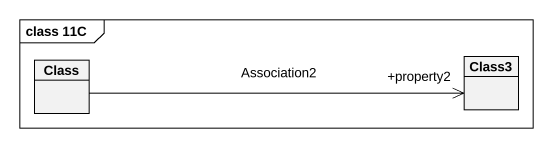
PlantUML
@startuml
mainframe class 11C
hide circle
hide empty members
class "Class" as Class_
class Class3
Class_ -right-> "+property2" Class3 : Association2
@enduml
